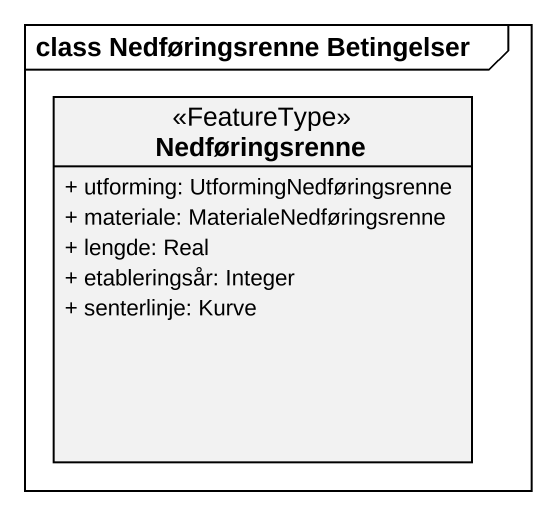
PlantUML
@startuml
mainframe class Nedføringsrenne Betingelser
hide circle
hide empty members
skinparam classAttributeIconSize 0
class Nedføringsrenne <<FeatureType>> {
  + utforming: UtformingNedføringsrenne
  + materiale: MaterialeNedføringsrenne
  + lengde: Real
  + etableringsår: Integer
  + senterlinje: Kurve
}
@enduml
